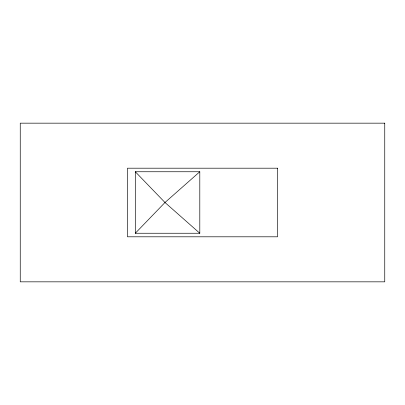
<?xml version="1.0" encoding="UTF-8"?>
<svg xmlns="http://www.w3.org/2000/svg" width="405" height="405" viewBox="0 0 405 405"><rect width="100%" height="100%" fill="white"/><g stroke="black" fill="none" stroke-linecap="round" stroke-linejoin="round"><path stroke-width="0.61" d="M135.3 233.25L164.977 202.5L199.802 171.75L199.802 233.25L135.3 233.25L135.3 171.75L199.802 171.75M199.802 233.25L164.977 202.5L135.3 171.75M384.75 123.166L20.25 123.166L20.25 281.834L384.75 281.834L384.75 123.166M277.546 168.196L127.453 168.196L127.453 236.803L277.546 236.803L277.546 168.196"/></g></svg>
